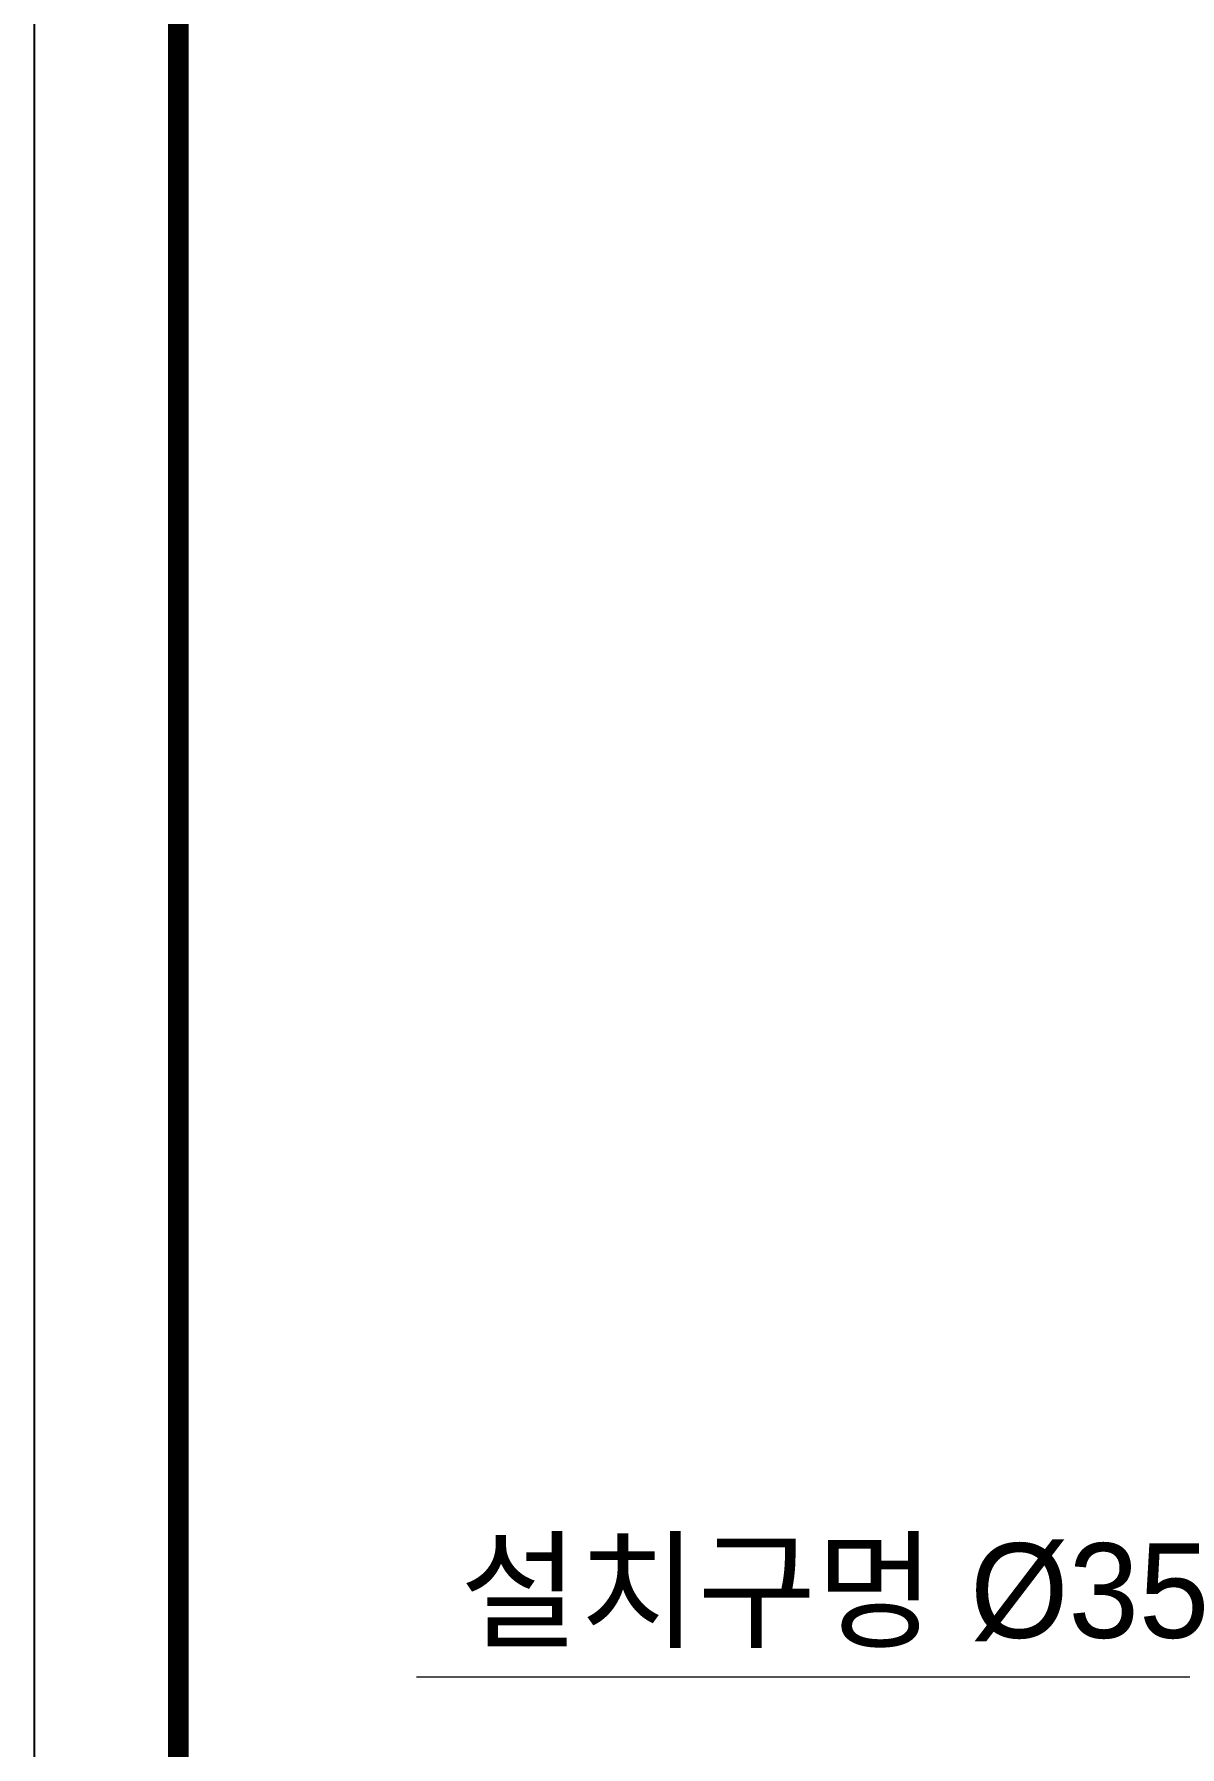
# Model space of a CAD drawing. Extents: x 0 to 948, y 0 to 695.
# Drawn here: x 0 to 121.1, y 340.9 to 521.8 of the extents above; entities that cross this region are included whole.
import ezdxf

# ---------------------------------------------------------------- set-up
doc = ezdxf.new("R2010")
doc.units = 0
doc.header["$LTSCALE"] = 10
doc.header["$MEASUREMENT"] = 0
doc.header["$PDMODE"] = 3
doc.header["$PDSIZE"] = -10
doc.layers.get('0').update_dxf_attribs({"linetype": 'CONTINUOUS'})
doc.layers.get('DEFPOINTS').update_dxf_attribs({"linetype": 'CONTINUOUS'})
doc.styles.add('Daelim Dimension', font='')
doc.styles.get('Daelim Dimension').set_extended_font_data('나눔고딕')
doc.dimstyles.new('DEFAULT', dxfattribs={"dimscale": 2, "dimtxt": 2, "dimasz": 2, "dimexe": 0, "dimexo": 2, "dimgap": 1, "dimtad": 1, "dimdec": 0, "dimzin": 9, "dimdsep": 46, "dimtxsty": 'Daelim Dimension', "dimcen": 0.5, "dimclrd": 5, "dimclre": 5, "dimclrt": 256, "dimadec": 1, "dimazin": 0, "dimtfac": 1, "dimtdec": 0, "dimtix": 1, "dimtmove": 0, "dimatfit": 3, "dimfxl": 1, "dimtolj": 1, "dimtzin": 1, "dimlwd": 9, "dimlwe": 9, "dimarcsym": 0})

# ---------------------------------------------------------------- blocks, each defined once
blk = doc.blocks.new('*D10')
at = {"color": 5, "lineweight": 9, "ltscale": 0.5, "transparency": 16777216}
for p, q in [((155.64, 360.85), (155.64, 348.19)), ((190.64, 360.85), (190.64, 348.19)), ((155.64, 348.19), (40.4, 348.19)), ((186.64, 348.19), (159.64, 348.19))]:
    blk.add_line(p, q, dxfattribs=at)
at = {"color": 5, "ltscale": 0.5, "transparency": 16777216}
for points in [[(159.64, 348.85), (159.64, 347.52), (155.64, 348.19)], [(186.64, 348.85), (186.64, 347.52), (190.64, 348.19)]]:
    blk.add_solid(points, dxfattribs=at)
at = {"layer": 'DEFPOINTS', "color": 0, "ltscale": 0.5, "transparency": 16777216}
for p in [(155.64, 364.85), (190.64, 364.85), (155.64, 348.19)]:
    blk.add_point(p, dxfattribs=at)
at = {"color": 7, "lineweight": -3, "ltscale": 0.5, "transparency": 16777216, "insert": (84.59, 356.82), "char_height": 10, "attachment_point": 5, "style": 'Daelim Dimension'}
blk.add_mtext('\\A1;설치구멍 %%C35', dxfattribs=at)

msp = doc.modelspace()

# ---------------------------------------------------------------- linework, layer by layer
at = {"lineweight": -3, "ltscale": 0.5}
msp.add_lwpolyline([(0, 0), (947.86, 0), (947.86, 694.51), (0, 694.51)], close=True, dxfattribs=at)
at = {"color": 5, "linetype": 'ByBlock', "lineweight": -3, "const_width": 2.18}
msp.add_lwpolyline([(15.24, 29.74), (932.52, 29.74), (932.52, 678.39), (15.24, 678.39)], close=True, dxfattribs=at)

# ---------------------------------------------------------------- dimensions: what is measured, and where the dimension line sits
at = {"color": 5, "lineweight": -3, "ltscale": 0.5}
dim = msp.add_linear_dim(base=(155.64, 348.19), p1=(190.64, 364.85), p2=(155.64, 364.85), text='설치구멍 %%C<>', dimstyle='DEFAULT', override={"dimtxt": 5, "dimclrd": 5, "dimclre": 5, "dimclrt": 7}, dxfattribs=at)
dim.commit()
dim.dimension.update_dxf_attribs({"geometry": '*D10', "text_midpoint": (84.59, 348.19), "dimtype": 128})

doc.saveas('drawing.dxf')
